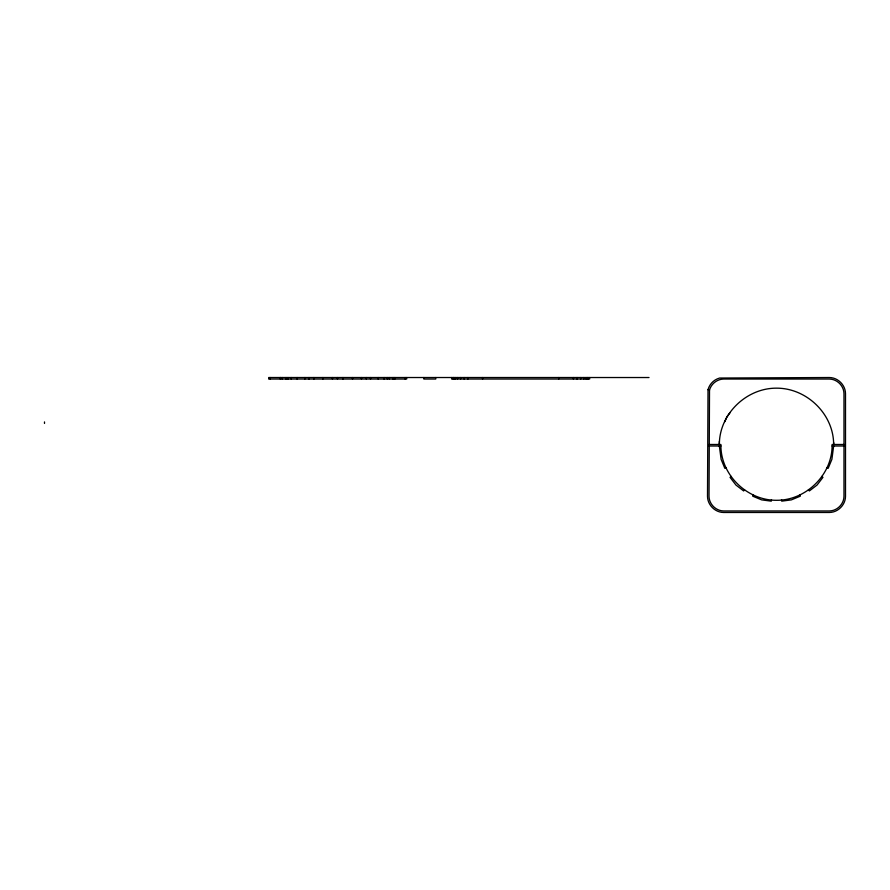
<?xml version="1.0" encoding="UTF-8"?>
<svg xmlns="http://www.w3.org/2000/svg" width="890" height="890" viewBox="0 0 890 890"><rect width="100%" height="100%" fill="white"/><g stroke="black" fill="none" stroke-linecap="round" stroke-linejoin="round"><path stroke-width="1.33" d="M719.354 443.988C719.61 413.828 746.476 388.018 776.503 388.162C806.518 388.018 833.396 413.828 833.641 443.988M771.474 499.635L771.274 501.148L761.662 499.88L752.706 496.175L753.285 494.762M833.641 446.012L831.894 459.329L828.178 468.296L826.777 467.706M724.827 421.704L726.852 416.843L730.056 412.649M744.574 489.734L743.64 490.946L735.952 485.039L730.056 477.351L731.257 476.417M726.229 467.706L724.827 468.296L721.111 459.329L719.354 446.012M719.387 446.202L720.889 446.001L720.889 444.488L709.019 444.488M649.021 377.527L268.68 377.527L268.68 379.04L406.674 379.04L406.674 377.527M843.976 444.488L832.106 444.488C832.729 474.37 806.251 500.492 776.503 500.302C747.3 500.436 721.145 475.338 720.889 446.001L709.019 446.012M843.976 446.012L832.106 446.012L833.619 446.202M821.748 476.417L822.95 477.351L817.053 485.039L809.355 490.946L808.432 489.734M799.721 494.762L800.299 496.175L791.344 499.88L781.731 501.148L781.531 499.635M833.641 442.464L833.641 444.488M719.354 441.451L719.354 444.488M589.636 377.527L589.636 379.04L451.63 379.04L451.63 377.527M588.112 377.527L588.112 379.04M587.634 377.527L587.634 379.04M586.143 377.527L586.143 379.04M583.762 377.527L583.762 379.04M580.681 377.527L580.681 379.04M577.076 377.527L577.076 379.04M573.416 377.527L573.416 379.04M558.686 377.527L558.686 379.04M482.58 377.527L482.58 379.04M467.851 377.527L467.851 379.04M464.191 377.527L464.191 379.04M460.586 377.527L460.586 379.04M457.505 377.527L457.505 379.04M455.124 377.527L455.124 379.04M453.633 377.527L453.633 379.04M453.155 377.527L453.155 379.04M435.733 377.527L435.733 379.04L423.863 379.04L423.863 377.527M405.161 377.527L405.161 379.04M394.826 377.527L394.826 379.04M393.069 377.527L393.069 379.04M389.353 377.527L389.353 379.04M387.339 377.527L387.339 379.04M384.124 377.527L384.124 379.04M378.228 377.527L378.228 379.04M370.529 377.527L370.529 379.04M366.346 377.527L366.346 379.04M361.474 377.527L361.474 379.04M352.518 377.527L352.518 379.04M342.906 377.527L342.906 379.04M337.477 377.527L337.477 379.04M332.448 377.527L332.448 379.04M322.836 377.527L322.836 379.04M313.881 377.527L313.881 379.04M309.008 377.527L309.008 379.04M304.825 377.527L304.825 379.04M297.127 377.527L297.127 379.04M291.23 377.527L291.23 379.04M288.015 377.527L288.015 379.04M286.002 377.527L286.002 379.04M282.286 377.527L282.286 379.04M280.539 377.527L280.539 379.04M280.339 377.527L280.339 379.04M270.204 377.527L270.204 379.04M44.5 421.916L44.5 423.44M708.017 389.675L707.506 496.364C707.539 504.93 715.048 512.44 723.615 512.473L829.38 512.473C837.957 512.44 845.467 504.93 845.5 496.364L845.5 393.636C845.467 385.07 837.957 377.56 829.38 377.527L719.654 378.039A16.454 16.454 0 0 0 708.017 389.675M709.508 390.076L709.019 496.264C709.041 504.085 715.894 510.938 723.715 510.96L829.28 510.96C837.112 510.938 843.965 504.085 843.976 496.264L843.976 393.736C843.965 385.915 837.112 379.062 829.28 379.04L723.715 379.04C717.184 379.118 711.232 383.801 709.508 390.076"/></g></svg>
